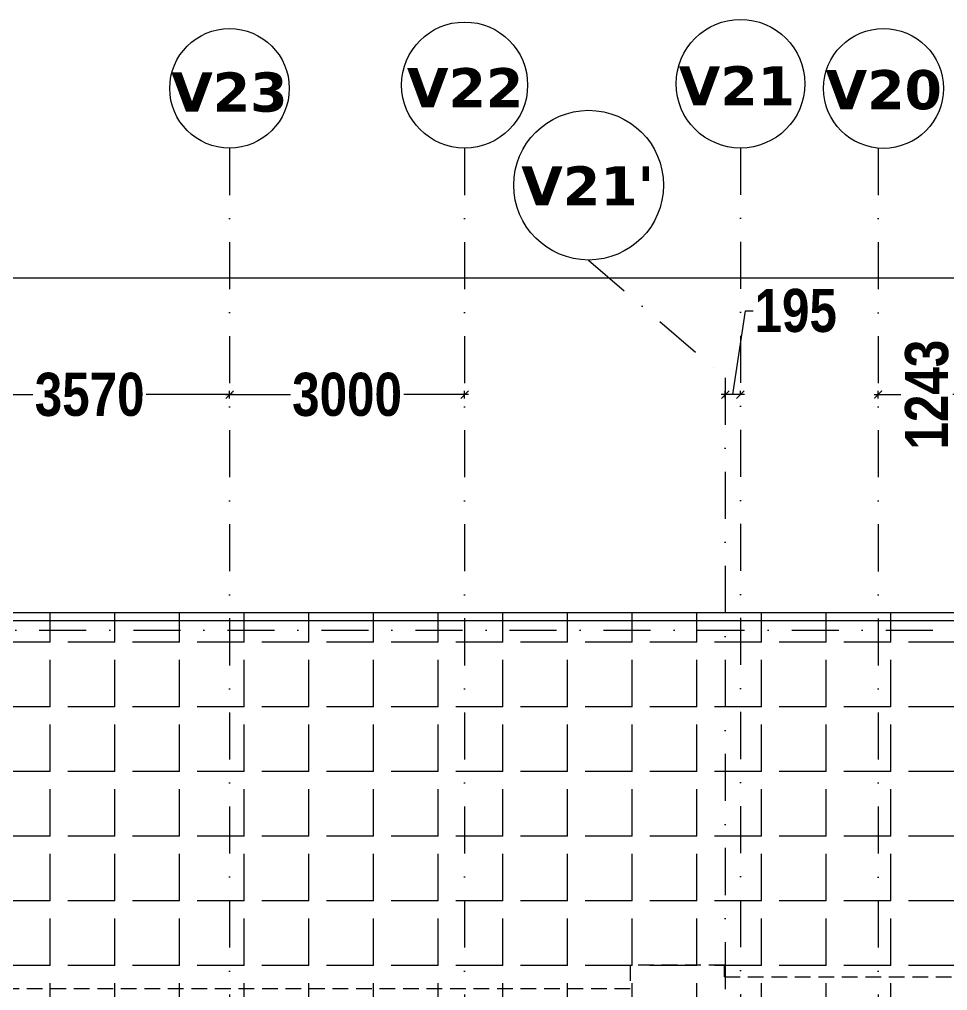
# Model space of a CAD drawing. Header units: millimetres. Extents: x -3092155 to 4513934, y -12317808 to 1850003.
# Drawn here: x -431625 to -419781, y -5510385 to -5497993 of the extents above; entities that cross this region are included whole.
import ezdxf

# ---------------------------------------------------------------- set-up
doc = ezdxf.new("R2010")
doc.units = ezdxf.units.MM
doc.header["$LTSCALE"] = 2
doc.header["$MEASUREMENT"] = 0
doc.header["$PDMODE"] = 34
doc.header["$PDSIZE"] = 500
doc.linetypes.add('DASHDOT', pattern=[1, 0.5, -0.25, 0, -0.25])
doc.linetypes.add('DASHED2', pattern=[0.375, 0.25, -0.125])
for name, color, linetype, lineweight in [('D DIM', 250, 'Continuous', 9), ('GRID', 251, 'DASHDOT', 5), ('HAT', 42, 'Continuous', 5), ('RAILING', 47, 'Continuous', 13), ('ST TEXT', 251, 'DASHDOT', 5)]:
    doc.layers.add(name, color=color, linetype=linetype, lineweight=lineweight)
doc.layers.add('DOT', color=7, linetype='DASHED2', lineweight=0, true_color=0x89067c)
doc.styles.add('COLOUMNN DIM', font='ARIALNB.TTF', dxfattribs={"height": 550})
doc.styles.add('INNER DIM', font='ARIALNB.TTF', dxfattribs={"height": 250})
doc.styles.add('style2', font='verdana.ttf')
doc.dimstyles.new('external final', dxfattribs={"dimscale": 0, "dimtxt": 250, "dimasz": 100, "dimexe": 50, "dimexo": 50, "dimgap": 50, "dimtad": 0, "dimdec": 0, "dimzin": 0, "dimdsep": 46, "dimtxsty": 'INNER DIM', "dimblk": 'ARCHTICK', "dimcen": 100, "dimdle": 50, "dimclrd": 256, "dimclre": 256, "dimclrt": 256, "dimadec": 0, "dimazin": 0, "dimtfac": 1, "dimtdec": 0, "dimtix": 1, "dimtmove": 1, "dimatfit": 3, "dimfxl": 50, "dimfxlon": 1, "dimtolj": 1, "dimtzin": 0, "dimlwd": -1, "dimlwe": -1, "dimarcsym": 1})

# ---------------------------------------------------------------- blocks, each defined once
blk = doc.blocks.new('_ArchTick')
at = {"color": 0, "linetype": 'ByBlock', "const_width": 0.15}
blk.add_lwpolyline([(-0.5, -0.5), (0.5, 0.5)], dxfattribs=at)
blk = doc.blocks.new('*D1041')
at = {"layer": 'D DIM', "ltscale": 100, "transparency": 16777216}
for p, q in [((-422522, -5502781), (-422360, -5501710)), ((-422360, -5501710), (-422260, -5501710)), ((-422619, -5502831), (-422619, -5502731)), ((-422424, -5502781), (-422424, -5502731)), ((-422374, -5502781), (-422669, -5502781))]:
    blk.add_line(p, q, dxfattribs=at)
at = {"layer": 'Defpoints', "color": 0, "lineweight": 50, "ltscale": 100, "transparency": 16777216}
for p in [(-422619, -5502781), (-422424, -5502781), (-422619, -7684899)]:
    blk.add_point(p, dxfattribs=at)
at = {"layer": 'D DIM', "ltscale": 100, "transparency": 16777216, "xscale": 100, "yscale": 100, "zscale": 100, "rotation": 180}
blk.add_blockref('_ArchTick', (-422619, -5502781), dxfattribs=at)
at = {"layer": 'D DIM', "ltscale": 100, "transparency": 16777216, "xscale": 100, "yscale": 100, "zscale": 100}
blk.add_blockref('_ArchTick', (-422424, -5502781), dxfattribs=at)
at = {"layer": 'D DIM', "ltscale": 100, "transparency": 16777216, "insert": (-421719, -5501710), "char_height": 550, "attachment_point": 5, "style": 'COLOUMNN DIM'}
blk.add_mtext('\\A1;195', dxfattribs=at)
blk = doc.blocks.new('*D1042')
at = {"layer": 'D DIM', "ltscale": 100, "transparency": 16777216}
for p, q in [((-425944, -7684849), (-425944, -7684949)), ((-425994, -7684899), (-425011, -7684899)), ((-422569, -7684899), (-423552, -7684899)), ((-422619, -7684899), (-422619, -7684949))]:
    blk.add_line(p, q, dxfattribs=at)
at = {"layer": 'Defpoints', "color": 0, "lineweight": 50, "ltscale": 100, "transparency": 16777216}
for p in [(-425944, -5502781), (-425944, -7684899), (-422619, -7684899)]:
    blk.add_point(p, dxfattribs=at)
at = {"layer": 'D DIM', "ltscale": 100, "transparency": 16777216, "xscale": 100, "yscale": 100, "zscale": 100, "rotation": 180}
blk.add_blockref('_ArchTick', (-425944, -7684899), dxfattribs=at)
at = {"layer": 'D DIM', "ltscale": 100, "transparency": 16777216, "xscale": 100, "yscale": 100, "zscale": 100}
blk.add_blockref('_ArchTick', (-422619, -7684899), dxfattribs=at)
at = {"layer": 'D DIM', "ltscale": 100, "transparency": 16777216, "insert": (-424282, -7684899), "char_height": 550, "attachment_point": 5, "style": 'COLOUMNN DIM'}
blk.add_mtext('\\A1;3325', dxfattribs=at)
blk = doc.blocks.new('*D998')
at = {"layer": 'D DIM', "ltscale": 100, "transparency": 16777216}
for p, q in [((-432514, -5502831), (-432514, -5502731)), ((-428944, -5502831), (-428944, -5502731)), ((-432564, -5502781), (-431453, -5502781)), ((-428894, -5502781), (-430006, -5502781))]:
    blk.add_line(p, q, dxfattribs=at)
at = {"layer": 'Defpoints', "color": 0, "lineweight": 50, "ltscale": 100, "transparency": 16777216}
for p in [(-428944, -5502781), (-432514, -5503704), (-428944, -5503716)]:
    blk.add_point(p, dxfattribs=at)
at = {"layer": 'D DIM', "ltscale": 100, "transparency": 16777216, "xscale": 100, "yscale": 100, "zscale": 100, "rotation": 180}
blk.add_blockref('_ArchTick', (-432514, -5502781), dxfattribs=at)
at = {"layer": 'D DIM', "ltscale": 100, "transparency": 16777216, "xscale": 100, "yscale": 100, "zscale": 100}
blk.add_blockref('_ArchTick', (-428944, -5502781), dxfattribs=at)
at = {"layer": 'D DIM', "ltscale": 100, "transparency": 16777216, "insert": (-430729, -5502781), "char_height": 550, "attachment_point": 5, "style": 'COLOUMNN DIM'}
blk.add_mtext('\\A1;3570', dxfattribs=at)
blk = doc.blocks.new('*D999')
at = {"layer": 'D DIM', "ltscale": 100, "transparency": 16777216}
for p, q in [((-428944, -5502831), (-428944, -5502731)), ((-425944, -5502831), (-425944, -5502731)), ((-428994, -5502781), (-428168, -5502781)), ((-425894, -5502781), (-426721, -5502781))]:
    blk.add_line(p, q, dxfattribs=at)
at = {"layer": 'Defpoints', "color": 0, "lineweight": 50, "ltscale": 100, "transparency": 16777216}
for p in [(-425944, -5502781), (-428944, -5503716), (-425944, -5503821)]:
    blk.add_point(p, dxfattribs=at)
at = {"layer": 'D DIM', "ltscale": 100, "transparency": 16777216, "xscale": 100, "yscale": 100, "zscale": 100, "rotation": 180}
blk.add_blockref('_ArchTick', (-428944, -5502781), dxfattribs=at)
at = {"layer": 'D DIM', "ltscale": 100, "transparency": 16777216, "xscale": 100, "yscale": 100, "zscale": 100}
blk.add_blockref('_ArchTick', (-425944, -5502781), dxfattribs=at)
at = {"layer": 'D DIM', "ltscale": 100, "transparency": 16777216, "insert": (-427444, -5502781), "char_height": 550, "attachment_point": 5, "style": 'COLOUMNN DIM'}
blk.add_mtext('\\A1;3000', dxfattribs=at)
blk = doc.blocks.new('*D1038')
at = {"layer": 'D DIM', "ltscale": 100, "transparency": 16777216}
for p, q in [((-420667, -5502831), (-420667, -5502731)), ((-419424, -5502831), (-419424, -5502731)), ((-420717, -5502781), (-420376, -5502781)), ((-419374, -5502781), (-419715, -5502781))]:
    blk.add_line(p, q, dxfattribs=at)
at = {"layer": 'Defpoints', "color": 0, "lineweight": 50, "ltscale": 100, "transparency": 16777216}
for p in [(-419424, -5502781), (-419424, -5503670), (-420667, -5504019)]:
    blk.add_point(p, dxfattribs=at)
at = {"layer": 'D DIM', "ltscale": 100, "transparency": 16777216, "xscale": 100, "yscale": 100, "zscale": 100, "rotation": 180}
blk.add_blockref('_ArchTick', (-420667, -5502781), dxfattribs=at)
at = {"layer": 'D DIM', "ltscale": 100, "transparency": 16777216, "xscale": 100, "yscale": 100, "zscale": 100}
blk.add_blockref('_ArchTick', (-419424, -5502781), dxfattribs=at)
at = {"layer": 'D DIM', "ltscale": 100, "transparency": 16777216, "insert": (-420045, -5502781), "char_height": 550, "attachment_point": 5, "rotation": 90, "style": 'COLOUMNN DIM'}
blk.add_mtext('\\A1;1243', dxfattribs=at)
blk = doc.blocks.new('*D988')
at = {"layer": 'D DIM', "ltscale": 100, "transparency": 16777216}
for p, q in [((-456514, -5501342), (-456514, -5501242)), ((-372984, -5501342), (-372984, -5501242)), ((-456564, -5501292), (-415647, -5501292)), ((-372934, -5501292), (-413851, -5501292))]:
    blk.add_line(p, q, dxfattribs=at)
at = {"layer": 'Defpoints', "color": 0, "lineweight": 50, "ltscale": 100, "transparency": 16777216}
for p in [(-372984, -5501292), (-372984, -5503658), (-456514, -5504184)]:
    blk.add_point(p, dxfattribs=at)
at = {"layer": 'D DIM', "ltscale": 100, "transparency": 16777216, "xscale": 100, "yscale": 100, "zscale": 100, "rotation": 180}
blk.add_blockref('_ArchTick', (-456514, -5501292), dxfattribs=at)
at = {"layer": 'D DIM', "ltscale": 100, "transparency": 16777216, "xscale": 100, "yscale": 100, "zscale": 100}
blk.add_blockref('_ArchTick', (-372984, -5501292), dxfattribs=at)
at = {"layer": 'D DIM', "ltscale": 100, "transparency": 16777216, "insert": (-414749, -5501292), "char_height": 550, "attachment_point": 5, "style": 'COLOUMNN DIM'}
blk.add_mtext('\\A1;83530', dxfattribs=at)

msp = doc.modelspace()

# ---------------------------------------------------------------- hatches: boundary and pattern name
at = {"layer": 'HAT', "ltscale": 100}
h = msp.add_hatch(dxfattribs=at)
h.set_pattern_fill('ANGLE', color=256, scale=3000, style=0)
h.set_pattern_definition([(180, (-2287481.95, 738485.4), (0, 825), [600, -225]), (90, (-2287481.95, 738485.4), (825, 5e-14), [600, -225])])
h.paths.add_polyline_path([(-388059.3, -5505561.2), (-444789.3, -5505561.2), (-444789.3, -5511461.2), (-388059.3, -5511461.2)])

# ---------------------------------------------------------------- linework, layer by layer
at = {"layer": 'DOT', "ltscale": 400}
for p, q in [((-423829.5, -5510061.2), (-423829.5, -5510361.2)), ((-422629.7, -5510061.2), (-423829.5, -5510061.2)), ((-422629.7, -5510211.2), (-422629.7, -5510061.2)), ((-422629.7, -5510211.2), (-410179.7, -5510211.2)), ((-423829.5, -5510361.2), (-446089.3, -5510361.2))]:
    msp.add_line(p, q, dxfattribs=at)
at = {"layer": 'GRID', "color": 5, "ltscale": 600}
for p, q in [((-428944.4, -5499634.4), (-428944.4, -5584428.2)), ((-425943.9, -5499634.4), (-425943.9, -5584428.2)), ((-422423.9, -5499629.5), (-422423.9, -5584428.2)), ((-420666.6, -5499635.3), (-420666.6, -5584427.2)), ((-424361.7, -5501063.2), (-422619.4, -5502565)), ((-422619.4, -5502565), (-422619.4, -5581497.4))]:
    msp.add_line(p, q, dxfattribs=at)
at = {"layer": 'GRID', "color": 6, "ltscale": 600}
msp.add_line((-460173.8, -5505786.2), (-367334.4, -5505786.2), dxfattribs=at)
at = {"layer": 'RAILING', "ltscale": 100}
for p, q in [((-444888.9, -5505561.2), (-387959.3, -5505561.2)), ((-444789.3, -5505661.2), (-388058.9, -5505661.2))]:
    msp.add_line(p, q, dxfattribs=at)
at = {"layer": 'ST TEXT', "linetype": 'ByBlock', "ltscale": 1200}
for centre, radius in [((-425943.9, -5498830.3), 804.1), ((-422423.9, -5498813.7), 820.6), ((-428944.4, -5498872.4), 762), ((-420598.9, -5498873.3), 765), ((-424361.7, -5500108), 955.2)]:
    msp.add_circle(centre, radius, dxfattribs=at)

# ---------------------------------------------------------------- texts
at = {"layer": 'ST TEXT', "ltscale": 0.1, "char_height": 450, "attachment_point": 5, "style": 'style2'}
for s, insert in [('{\\fVerdana|b1|i0|c0|p34;\\H1.1111x;V23}', (-428946, -5498924.1)), ('{\\fVerdana|b1|i0|c0|p34;\\H1.1111x;V22}', (-425937.9, -5498864)), ('{\\fVerdana|b1|i0|c0|p34;\\H1.1111x;V21}', (-422470.2, -5498839.9)), ('{\\fVerdana|b1|i0|c0|p34;\\H1.1111x;V20}', (-420595.7, -5498894.1)), ("{\\fVerdana|b1|i0|c0|p34;\\H1.111x;V21'}", (-424374.3, -5500117.4))]:
    msp.add_mtext(s, dxfattribs=dict(at, insert=insert))

# ---------------------------------------------------------------- dimensions: what is measured, and where the dimension line sits
at = {"layer": 'D DIM', "ltscale": 100}
for base, p1, p2, picture, middle in [((-372983.9, -5501291.7), (-456513.9, -5504183.6), (-372983.9, -5503657.7), '*D988', (-414748.9, -5501291.7)), ((-428944.3621, -5502780.8904), (-432513.9483, -5503704.2172), (-428944.3621, -5503716.2172), '*D998', (-430729.1552, -5502780.8904)), ((-425943.9483, -5502780.8904), (-428944.3621, -5503716.2172), (-425943.9483, -5503821.0519), '*D999', (-427444.1552, -5502780.8904)), ((-425943.9483, -7684899.1732), (-422619.3506, -7684899.1732), (-425943.9483, -5502780.8904), '*D1042', (-424281.6495, -7684899.1732))]:
    dim = msp.add_linear_dim(base=base, p1=p1, p2=p2, dimstyle='external final', override={"dimscale": 1, "dimtxsty": 'COLOUMNN DIM'}, dxfattribs=at)
    dim.commit()
    dim.dimension.update_dxf_attribs({"geometry": picture, "text_midpoint": middle})
dim = msp.add_linear_dim(base=(-422619.3506, -5502780.8904), p1=(-422423.9483, -5502780.8904), p2=(-422619.3506, -7684899.1732), dimstyle='external final', override={"dimscale": 1, "dimtxsty": 'COLOUMNN DIM'}, dxfattribs=at)
dim.commit()
dim.dimension.update_dxf_attribs({"geometry": '*D1041', "text_midpoint": (-422209.6417, -5501710.1968), "dimtype": 160})
dim = msp.add_linear_dim(base=(-419423.9, -5502780.9), p1=(-420666.6, -5504019.2), p2=(-419423.9, -5503669.7), dimstyle='external final', override={"dimscale": 1, "dimtxsty": 'COLOUMNN DIM'}, dxfattribs=at)
dim.commit()
dim.dimension.update_dxf_attribs({"geometry": '*D1038', "text_midpoint": (-420045.3, -5502780.9), "text_rotation": 90})

doc.saveas('drawing.dxf')
